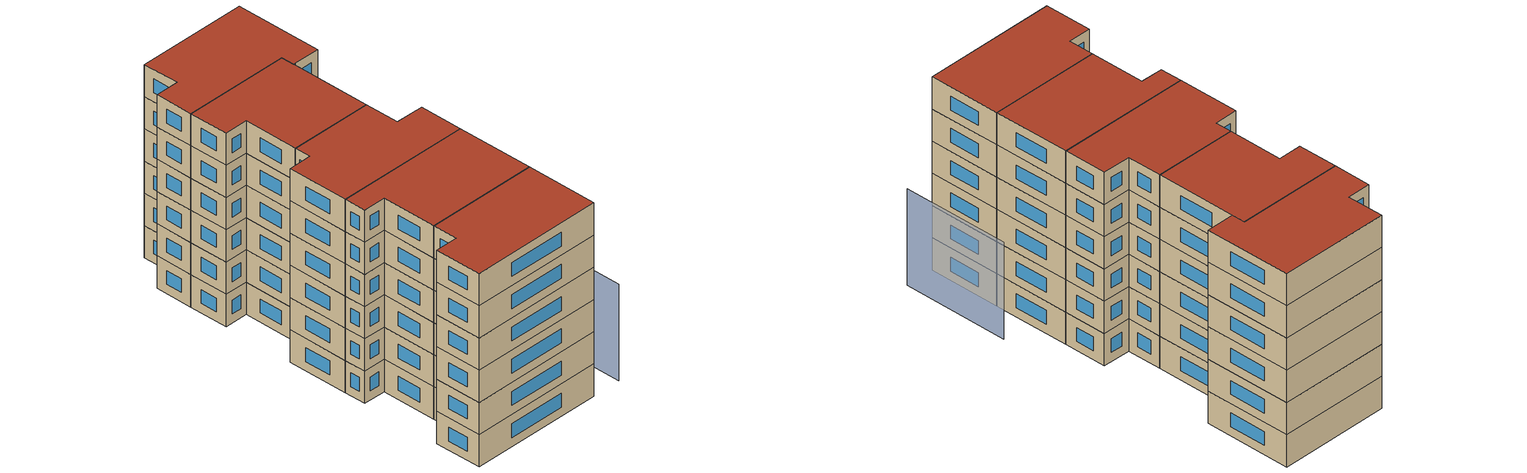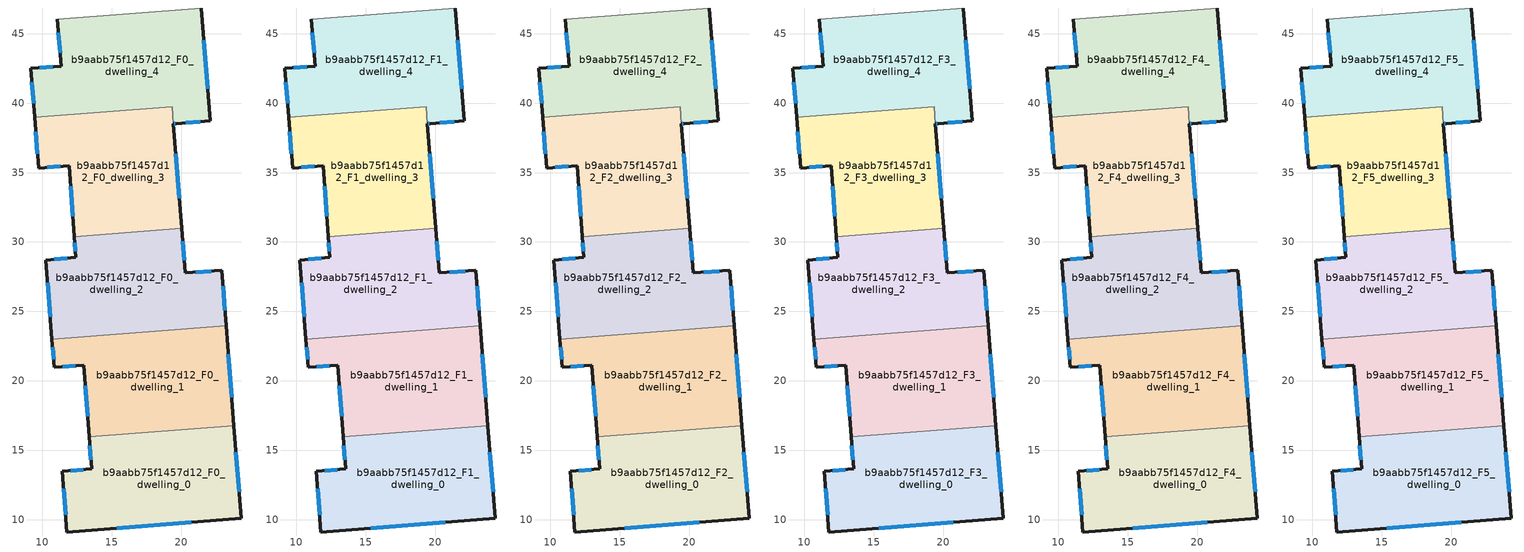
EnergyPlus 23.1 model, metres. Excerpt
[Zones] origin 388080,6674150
b9aabb75f1457d12_F0_dwelling_0
 floor ground (EU_floor_Construction): 23.81,16.78 24.33,10.08 11.78,9.11 11.44,13.48 13.56,13.65 13.38,15.96 z0
 wall outside (EU_wall_Construction): 13.38,15.96 13.56,13.65 11.44,13.48 11.78,9.11 24.33,10.08 23.81,16.78 z0:3
 wall to b9aabb75f1457d12_F0_dwelling_1 (EU_wall_Construction): 23.81,16.78 13.38,15.96 z0:3
 window (EU_Window_Construction): 24.18,12 23.96,14.86 / 15.37,9.39 20.75,9.8 / 11.54,12.23 11.69,10.36 / 12.96,13.6 12.05,13.53 / 13.43,15.3 13.51,14.31 z0.86:2.14
b9aabb75f1457d12_F0_dwelling_1
 floor ground (EU_floor_Construction): 23.25,23.95 23.81,16.78 13.38,15.96 12.98,21.13 10.86,20.98 10.7,22.97 z0
 wall outside (EU_wall_Construction): 23.81,16.78 23.25,23.95 / 10.7,22.97 10.86,20.98 12.98,21.13 13.38,15.96 z0:3
 wall to b9aabb75f1457d12_F0_dwelling_2 (EU_wall_Construction): 23.25,23.95 10.7,22.97 z0:3
 window (EU_Window_Construction): 23.65,18.83 23.41,21.9 / 13.09,19.65 13.27,17.44 / 11.46,21.02 12.37,21.09 / 10.75,22.4 10.81,21.55 z0.86:2.14
b9aabb75f1457d12_F0_dwelling_2
 floor ground (EU_floor_Construction): 22.93,27.95 23.25,23.95 10.7,22.97 10.26,28.7 12.42,28.89 12.31,30.38 20.05,30.98 20.31,27.76 z0
 wall outside (EU_wall_Construction): 23.25,23.95 22.93,27.95 20.31,27.76 20.05,30.98 / 12.31,30.38 12.42,28.89 10.26,28.7 10.7,22.97 z0:3
 wall to b9aabb75f1457d12_F0_dwelling_3 (EU_wall_Construction): 20.05,30.98 12.31,30.38 z0:3
 window (EU_Window_Construction): 20.23,28.68 20.12,30.06 / 22.18,27.9 21.06,27.82 / 23.16,25.09 23.02,26.81 / 10.38,27.06 10.58,24.61 / 11.8,28.83 10.87,28.75 / 12.34,29.95 12.39,29.31 z0.86:2.14
b9aabb75f1457d12_F0_dwelling_3
 floor ground (EU_floor_Construction): 19.35,39.75 20.05,30.98 12.31,30.38 11.94,35.48 9.74,35.32 9.46,38.98 z0
 wall outside (EU_wall_Construction): 9.46,38.98 9.74,35.32 11.94,35.48 12.31,30.38 / 20.05,30.98 19.45,38.5 z0:3
 wall to b9aabb75f1457d12_F0_dwelling_4 (EU_wall_Construction): 19.45,38.5 19.35,39.75 9.45,38.98 z0:3
 window (EU_Window_Construction): 12.04,34.02 12.2,31.84 / 10.37,35.37 11.31,35.43 / 9.54,37.94 9.66,36.37 / 19.88,33.13 19.62,36.35 z0.86:2.14
b9aabb75f1457d12_F0_dwelling_4
 floor ground (EU_floor_Construction): 21.46,46.85 22.1,38.72 19.65,38.52 19.45,38.5 19.35,39.75 9.46,38.98 9.18,42.5 11.38,42.66 11.09,46.04 z0
 wall outside (EU_wall_Construction): 11.09,46.04 11.38,42.66 9.18,42.5 9.46,38.98 / 19.45,38.5 19.65,38.52 22.1,38.72 21.46,46.85 z0:3
 wall adiabatic (EU_wall_Construction): 21.46,46.85 11.09,46.04 z0:3
 window (EU_Window_Construction): 9.26,41.5 9.38,39.99 / 10.75,42.62 9.81,42.55 / 11.17,45.08 11.3,43.63 / 21.91,41.04 21.64,44.53 / 20.35,38.58 21.4,38.66 / 19.51,38.51 19.59,38.51 z0.86:2.14
b9aabb75f1457d12_F1_dwelling_0
 floor to b9aabb75f1457d12_F0_dwelling_0 (EU_floor_Construction): 23.81,16.78 24.33,10.08 11.78,9.11 11.44,13.48 13.56,13.65 13.38,15.96 z3
 wall outside (EU_wall_Construction): 13.38,15.96 13.56,13.65 11.44,13.48 11.78,9.11 24.33,10.08 23.81,16.78 z3:6
 wall to b9aabb75f1457d12_F1_dwelling_1 (EU_wall_Construction): 23.81,16.78 13.38,15.96 z3:6
 window (EU_Window_Construction): 24.18,12 23.96,14.86 / 15.37,9.39 20.75,9.8 / 11.54,12.23 11.69,10.36 / 12.96,13.6 12.05,13.53 / 13.43,15.3 13.51,14.31 z3.86:5.14
b9aabb75f1457d12_F1_dwelling_1
 floor to b9aabb75f1457d12_F0_dwelling_1 (EU_floor_Construction): 23.25,23.95 23.81,16.78 13.38,15.96 12.98,21.13 10.86,20.98 10.7,22.97 z3
 wall outside (EU_wall_Construction): 23.81,16.78 23.25,23.95 / 10.7,22.97 10.86,20.98 12.98,21.13 13.38,15.96 z3:6
 wall to b9aabb75f1457d12_F1_dwelling_2 (EU_wall_Construction): 23.25,23.95 10.7,22.97 z3:6
 window (EU_Window_Construction): 23.65,18.83 23.41,21.9 / 13.09,19.65 13.27,17.44 / 11.46,21.02 12.37,21.09 / 10.75,22.4 10.81,21.55 z3.86:5.14
b9aabb75f1457d12_F1_dwelling_2
 floor to b9aabb75f1457d12_F0_dwelling_2 (EU_floor_Construction): 22.93,27.95 23.25,23.95 10.7,22.97 10.26,28.7 12.42,28.89 12.31,30.38 20.05,30.98 20.31,27.76 z3
 wall outside (EU_wall_Construction): 23.25,23.95 22.93,27.95 20.31,27.76 20.05,30.98 / 12.31,30.38 12.42,28.89 10.26,28.7 10.7,22.97 z3:6
 wall to b9aabb75f1457d12_F1_dwelling_3 (EU_wall_Construction): 20.05,30.98 12.31,30.38 z3:6
 window (EU_Window_Construction): 20.23,28.68 20.12,30.06 / 22.18,27.9 21.06,27.82 / 23.16,25.09 23.02,26.81 / 10.38,27.06 10.58,24.61 / 11.8,28.83 10.87,28.75 / 12.34,29.95 12.39,29.31 z3.86:5.14
b9aabb75f1457d12_F1_dwelling_3
 floor to b9aabb75f1457d12_F0_dwelling_3 (EU_floor_Construction): 19.35,39.75 20.05,30.98 12.31,30.38 11.94,35.48 9.74,35.32 9.45,38.98 z3
 wall outside (EU_wall_Construction): 9.46,38.98 9.74,35.32 11.94,35.48 12.31,30.38 / 20.05,30.98 19.45,38.5 z3:6
 wall to b9aabb75f1457d12_F1_dwelling_4 (EU_wall_Construction): 19.45,38.5 19.35,39.75 9.45,38.98 z3:6
 window (EU_Window_Construction): 12.04,34.02 12.2,31.84 / 10.37,35.37 11.31,35.43 / 9.54,37.94 9.66,36.37 / 19.88,33.13 19.62,36.35 z3.86:5.14
b9aabb75f1457d12_F1_dwelling_4
 floor to b9aabb75f1457d12_F0_dwelling_4 (EU_floor_Construction): 21.46,46.85 22.1,38.72 19.65,38.52 19.45,38.5 19.35,39.75 9.45,38.98 9.18,42.5 11.38,42.66 11.09,46.04 z3
 wall outside (EU_wall_Construction): 11.09,46.04 11.38,42.66 9.18,42.5 9.46,38.98 / 19.45,38.5 19.65,38.52 22.1,38.72 21.46,46.85 z3:6
 wall adiabatic (EU_wall_Construction): 21.46,46.85 11.09,46.04 z3:6
 window (EU_Window_Construction): 9.26,41.5 9.38,39.99 / 10.75,42.62 9.81,42.55 / 11.17,45.08 11.3,43.63 / 21.91,41.04 21.64,44.53 / 20.35,38.58 21.4,38.66 / 19.51,38.51 19.59,38.51 z3.86:5.14
b9aabb75f1457d12_F2_dwelling_0
 floor to b9aabb75f1457d12_F1_dwelling_0 (EU_floor_Construction): 23.81,16.78 24.33,10.08 11.78,9.11 11.44,13.48 13.56,13.65 13.38,15.96 z6
 wall outside (EU_wall_Construction): 13.38,15.96 13.56,13.65 11.44,13.48 11.78,9.11 24.33,10.08 23.81,16.78 z6:9
 wall to b9aabb75f1457d12_F2_dwelling_1 (EU_wall_Construction): 23.81,16.78 13.38,15.96 z6:9
 window (EU_Window_Construction): 24.18,12 23.96,14.86 / 15.37,9.39 20.75,9.8 / 11.54,12.23 11.69,10.36 / 12.96,13.6 12.05,13.53 / 13.43,15.3 13.51,14.31 z6.86:8.14
b9aabb75f1457d12_F2_dwelling_1
 floor to b9aabb75f1457d12_F1_dwelling_1 (EU_floor_Construction): 23.25,23.95 23.81,16.78 13.38,15.96 12.98,21.13 10.86,20.98 10.7,22.97 z6
 wall outside (EU_wall_Construction): 23.81,16.78 23.25,23.95 / 10.7,22.97 10.86,20.98 12.98,21.13 13.38,15.96 z6:9
 wall to b9aabb75f1457d12_F2_dwelling_2 (EU_wall_Construction): 23.25,23.95 10.7,22.97 z6:9
 window (EU_Window_Construction): 23.65,18.83 23.41,21.9 / 13.09,19.65 13.27,17.44 / 11.46,21.02 12.37,21.09 / 10.75,22.4 10.81,21.55 z6.86:8.14
b9aabb75f1457d12_F2_dwelling_2
 floor to b9aabb75f1457d12_F1_dwelling_2 (EU_floor_Construction): 22.93,27.95 23.25,23.95 10.7,22.97 10.26,28.7 12.42,28.89 12.31,30.38 20.05,30.98 20.31,27.76 z6
 wall outside (EU_wall_Construction): 23.25,23.95 22.93,27.95 20.31,27.76 20.05,30.98 / 12.31,30.38 12.42,28.89 10.26,28.7 10.7,22.97 z6:9
 wall to b9aabb75f1457d12_F2_dwelling_3 (EU_wall_Construction): 20.05,30.98 12.31,30.38 z6:9
 window (EU_Window_Construction): 20.23,28.68 20.12,30.06 / 22.18,27.9 21.06,27.82 / 23.16,25.09 23.02,26.81 / 10.38,27.06 10.58,24.61 / 11.8,28.83 10.87,28.75 / 12.34,29.95 12.39,29.31 z6.86:8.14
b9aabb75f1457d12_F2_dwelling_3
 floor to b9aabb75f1457d12_F1_dwelling_3 (EU_floor_Construction): 19.35,39.75 20.05,30.98 12.31,30.38 11.94,35.48 9.74,35.32 9.45,38.98 z6
 wall outside (EU_wall_Construction): 9.46,38.98 9.74,35.32 11.94,35.48 12.31,30.38 / 20.05,30.98 19.45,38.5 z6:9
 wall to b9aabb75f1457d12_F2_dwelling_4 (EU_wall_Construction): 19.45,38.5 19.35,39.75 9.45,38.98 z6:9
 window (EU_Window_Construction): 12.04,34.02 12.2,31.84 / 10.37,35.37 11.31,35.43 / 9.54,37.94 9.66,36.37 / 19.88,33.13 19.62,36.35 z6.86:8.14
b9aabb75f1457d12_F2_dwelling_4
 floor to b9aabb75f1457d12_F1_dwelling_4 (EU_floor_Construction): 21.46,46.85 22.1,38.72 19.65,38.52 19.45,38.5 19.35,39.75 9.45,38.98 9.18,42.5 11.38,42.66 11.09,46.04 z6
 wall outside (EU_wall_Construction): 11.09,46.04 11.38,42.66 9.18,42.5 9.46,38.98 / 19.45,38.5 19.65,38.52 22.1,38.72 21.46,46.85 z6:9
 wall adiabatic (EU_wall_Construction): 21.46,46.85 11.09,46.04 z6:9
 window (EU_Window_Construction): 9.26,41.5 9.38,39.99 / 10.75,42.62 9.81,42.55 / 11.17,45.08 11.3,43.63 / 21.91,41.04 21.64,44.53 / 20.35,38.58 21.4,38.66 / 19.51,38.51 19.59,38.51 z6.86:8.14
b9aabb75f1457d12_F3_dwelling_0
 floor to b9aabb75f1457d12_F2_dwelling_0 (EU_floor_Construction): 23.81,16.78 24.33,10.08 11.78,9.11 11.44,13.48 13.56,13.65 13.38,15.96 z9
 wall outside (EU_wall_Construction): 13.38,15.96 13.56,13.65 11.44,13.48 11.78,9.11 24.33,10.08 23.81,16.78 z9:12
 wall to b9aabb75f1457d12_F3_dwelling_1 (EU_wall_Construction): 23.81,16.78 13.38,15.96 z9:12
 window (EU_Window_Construction): 24.18,12 23.96,14.86 / 15.37,9.39 20.75,9.8 / 11.54,12.23 11.69,10.36 / 12.96,13.6 12.05,13.53 / 13.43,15.3 13.51,14.31 z9.86:11.14
b9aabb75f1457d12_F3_dwelling_1
 floor to b9aabb75f1457d12_F2_dwelling_1 (EU_floor_Construction): 23.25,23.95 23.81,16.78 13.38,15.96 12.98,21.13 10.86,20.98 10.7,22.97 z9
 wall outside (EU_wall_Construction): 23.81,16.78 23.25,23.95 / 10.7,22.97 10.86,20.98 12.98,21.13 13.38,15.96 z9:12
 wall to b9aabb75f1457d12_F3_dwelling_2 (EU_wall_Construction): 23.25,23.95 10.7,22.97 z9:12
 window (EU_Window_Construction): 23.65,18.83 23.41,21.9 / 13.09,19.65 13.27,17.44 / 11.46,21.02 12.37,21.09 / 10.75,22.4 10.81,21.55 z9.86:11.14
b9aabb75f1457d12_F3_dwelling_2
 floor to b9aabb75f1457d12_F2_dwelling_2 (EU_floor_Construction): 22.93,27.95 23.25,23.95 10.7,22.97 10.26,28.7 12.42,28.89 12.31,30.38 20.05,30.98 20.31,27.76 z9
 wall outside (EU_wall_Construction): 23.25,23.95 22.93,27.95 20.31,27.76 20.05,30.98 / 12.31,30.38 12.42,28.89 10.26,28.7 10.7,22.97 z9:12
 wall to b9aabb75f1457d12_F3_dwelling_3 (EU_wall_Construction): 20.05,30.98 12.31,30.38 z9:12
 window (EU_Window_Construction): 20.23,28.68 20.12,30.06 / 22.18,27.9 21.06,27.82 / 23.16,25.09 23.02,26.81 / 10.38,27.06 10.58,24.61 / 11.8,28.83 10.87,28.75 / 12.34,29.95 12.39,29.31 z9.86:11.14
b9aabb75f1457d12_F3_dwelling_3
 floor to b9aabb75f1457d12_F2_dwelling_3 (EU_floor_Construction): 19.35,39.75 20.05,30.98 12.31,30.38 11.94,35.48 9.74,35.32 9.45,38.98 z9
 wall outside (EU_wall_Construction): 9.46,38.98 9.74,35.32 11.94,35.48 12.31,30.38 / 20.05,30.98 19.45,38.5 z9:12
 wall to b9aabb75f1457d12_F3_dwelling_4 (EU_wall_Construction): 19.45,38.5 19.35,39.75 9.45,38.98 z9:12
 window (EU_Window_Construction): 12.04,34.02 12.2,31.84 / 10.37,35.37 11.31,35.43 / 9.54,37.94 9.66,36.37 / 19.88,33.13 19.62,36.35 z9.86:11.14
b9aabb75f1457d12_F3_dwelling_4
 floor to b9aabb75f1457d12_F2_dwelling_4 (EU_floor_Construction): 21.46,46.85 22.1,38.72 19.65,38.52 19.45,38.5 19.35,39.75 9.45,38.98 9.18,42.5 11.38,42.66 11.09,46.04 z9
 wall outside (EU_wall_Construction): 11.09,46.04 11.38,42.66 9.18,42.5 9.46,38.98 / 19.45,38.5 19.65,38.52 22.1,38.72 21.46,46.85 z9:12
 wall adiabatic (EU_wall_Construction): 21.46,46.85 11.09,46.04 z9:12
 window (EU_Window_Construction): 9.26,41.5 9.38,39.99 / 10.75,42.62 9.81,42.55 / 11.17,45.08 11.3,43.63 / 21.91,41.04 21.64,44.53 / 20.35,38.58 21.4,38.66 / 19.51,38.51 19.59,38.51 z9.86:11.14
b9aabb75f1457d12_F4_dwelling_0
 floor to b9aabb75f1457d12_F3_dwelling_0 (EU_floor_Construction): 23.81,16.78 24.33,10.08 11.78,9.11 11.44,13.48 13.56,13.65 13.38,15.96 z12
 wall outside (EU_wall_Construction): 13.38,15.96 13.56,13.65 11.44,13.48 11.78,9.11 24.33,10.08 23.81,16.78 z12:15
 wall to b9aabb75f1457d12_F4_dwelling_1 (EU_wall_Construction): 23.81,16.78 13.38,15.96 z12:15
 window (EU_Window_Construction): 24.18,12 23.96,14.86 / 15.37,9.39 20.75,9.8 / 11.54,12.23 11.69,10.36 / 12.96,13.6 12.05,13.53 / 13.43,15.3 13.51,14.31 z12.86:14.14
b9aabb75f1457d12_F4_dwelling_1
 floor to b9aabb75f1457d12_F3_dwelling_1 (EU_floor_Construction): 23.25,23.95 23.81,16.78 13.38,15.96 12.98,21.13 10.86,20.98 10.7,22.97 z12
 wall outside (EU_wall_Construction): 23.81,16.78 23.25,23.95 / 10.7,22.97 10.86,20.98 12.98,21.13 13.38,15.96 z12:15
 wall to b9aabb75f1457d12_F4_dwelling_2 (EU_wall_Construction): 23.25,23.95 10.7,22.97 z12:15
 window (EU_Window_Construction): 23.65,18.83 23.41,21.9 / 13.09,19.65 13.27,17.44 / 11.46,21.02 12.37,21.09 / 10.75,22.4 10.81,21.55 z12.86:14.14
b9aabb75f1457d12_F4_dwelling_2
 floor to b9aabb75f1457d12_F3_dwelling_2 (EU_floor_Construction): 22.93,27.95 23.25,23.95 10.7,22.97 10.26,28.7 12.42,28.89 12.31,30.38 20.05,30.98 20.31,27.76 z12
 wall outside (EU_wall_Construction): 23.25,23.95 22.93,27.95 20.31,27.76 20.05,30.98 / 12.31,30.38 12.42,28.89 10.26,28.7 10.7,22.97 z12:15
 wall to b9aabb75f1457d12_F4_dwelling_3 (EU_wall_Construction): 20.05,30.98 12.31,30.38 z12:15
 window (EU_Window_Construction): 20.23,28.68 20.12,30.06 / 22.18,27.9 21.06,27.82 / 23.16,25.09 23.02,26.81 / 10.38,27.06 10.58,24.61 / 11.8,28.83 10.87,28.75 / 12.34,29.95 12.39,29.31 z12.86:14.14
b9aabb75f1457d12_F4_dwelling_3
 floor to b9aabb75f1457d12_F3_dwelling_3 (EU_floor_Construction): 19.35,39.75 20.05,30.98 12.31,30.38 11.94,35.48 9.74,35.32 9.45,38.98 z12
 wall outside (EU_wall_Construction): 9.46,38.98 9.74,35.32 11.94,35.48 12.31,30.38 / 20.05,30.98 19.45,38.5 z12:15
 wall to b9aabb75f1457d12_F4_dwelling_4 (EU_wall_Construction): 19.45,38.5 19.35,39.75 9.45,38.98 z12:15
 window (EU_Window_Construction): 12.04,34.02 12.2,31.84 / 10.37,35.37 11.31,35.43 / 9.54,37.94 9.66,36.37 / 19.88,33.13 19.62,36.35 z12.86:14.14
b9aabb75f1457d12_F4_dwelling_4
 floor to b9aabb75f1457d12_F3_dwelling_4 (EU_floor_Construction): 21.46,46.85 22.1,38.72 19.65,38.52 19.45,38.5 19.35,39.75 9.45,38.98 9.18,42.5 11.38,42.66 11.09,46.04 z12
 wall outside (EU_wall_Construction): 11.09,46.04 11.38,42.66 9.18,42.5 9.46,38.98 / 19.45,38.5 19.65,38.52 22.1,38.72 21.46,46.85 z12:15
 wall adiabatic (EU_wall_Construction): 21.46,46.85 11.09,46.04 z12:15
 window (EU_Window_Construction): 9.26,41.5 9.38,39.99 / 10.75,42.62 9.81,42.55 / 11.17,45.08 11.3,43.63 / 21.91,41.04 21.64,44.53 / 20.35,38.58 21.4,38.66 / 19.51,38.51 19.59,38.51 z12.86:14.14
b9aabb75f1457d12_F5_dwelling_0
 floor to b9aabb75f1457d12_F4_dwelling_0 (EU_floor_Construction): 23.81,16.78 24.33,10.08 11.78,9.11 11.44,13.48 13.56,13.65 13.38,15.96 z15
 wall outside (EU_wall_Construction): 13.38,15.96 13.56,13.65 11.44,13.48 11.78,9.11 24.33,10.08 23.81,16.78 z15:18
 wall to b9aabb75f1457d12_F5_dwelling_1 (EU_wall_Construction): 23.81,16.78 13.38,15.96 z15:18
 window (EU_Window_Construction): 24.18,12 23.96,14.86 / 15.37,9.39 20.75,9.8 / 11.54,12.23 11.69,10.36 / 12.96,13.6 12.05,13.53 / 13.43,15.3 13.51,14.31 z15.86:17.14
 roof outside (EU_roof_Construction): 24.33,10.08 23.81,16.78 13.38,15.96 13.56,13.65 11.44,13.48 11.78,9.11 z18
b9aabb75f1457d12_F5_dwelling_1
 floor to b9aabb75f1457d12_F4_dwelling_1 (EU_floor_Construction): 23.25,23.95 23.81,16.78 13.38,15.96 12.98,21.13 10.86,20.98 10.7,22.97 z15
 wall outside (EU_wall_Construction): 23.81,16.78 23.25,23.95 / 10.7,22.97 10.86,20.98 12.98,21.13 13.38,15.96 z15:18
 wall to b9aabb75f1457d12_F5_dwelling_2 (EU_wall_Construction): 23.25,23.95 10.7,22.97 z15:18
 window (EU_Window_Construction): 23.65,18.83 23.41,21.9 / 13.09,19.65 13.27,17.44 / 11.46,21.02 12.37,21.09 / 10.75,22.4 10.81,21.55 z15.86:17.14
 roof outside (EU_roof_Construction): 23.81,16.78 23.25,23.95 10.7,22.97 10.86,20.98 12.98,21.13 13.38,15.96 z18
b9aabb75f1457d12_F5_dwelling_2
 floor to b9aabb75f1457d12_F4_dwelling_2 (EU_floor_Construction): 22.93,27.95 23.25,23.95 10.7,22.97 10.26,28.7 12.42,28.89 12.31,30.38 20.05,30.98 20.31,27.76 z15
 wall outside (EU_wall_Construction): 23.25,23.95 22.93,27.95 20.31,27.76 20.05,30.98 / 12.31,30.38 12.42,28.89 10.26,28.7 10.7,22.97 z15:18
 wall to b9aabb75f1457d12_F5_dwelling_3 (EU_wall_Construction): 20.05,30.98 12.31,30.38 z15:18
 window (EU_Window_Construction): 20.23,28.68 20.12,30.06 / 22.18,27.9 21.06,27.82 / 23.16,25.09 23.02,26.81 / 10.38,27.06 10.58,24.61 / 11.8,28.83 10.87,28.75 / 12.34,29.95 12.39,29.31 z15.86:17.14
 roof outside (EU_roof_Construction): 23.25,23.95 22.93,27.95 20.31,27.76 20.05,30.98 12.31,30.38 12.42,28.89 10.26,28.7 10.7,22.97 z18
b9aabb75f1457d12_F5_dwelling_3
 floor to b9aabb75f1457d12_F4_dwelling_3 (EU_floor_Construction): 19.35,39.75 20.05,30.98 12.31,30.38 11.94,35.48 9.74,35.32 9.45,38.98 z15
 wall outside (EU_wall_Construction): 9.46,38.98 9.74,35.32 11.94,35.48 12.31,30.38 / 20.05,30.98 19.45,38.5 z15:18
 wall to b9aabb75f1457d12_F5_dwelling_4 (EU_wall_Construction): 19.45,38.5 19.35,39.75 9.45,38.98 z15:18
 window (EU_Window_Construction): 12.04,34.02 12.2,31.84 / 10.37,35.37 11.31,35.43 / 9.54,37.94 9.66,36.37 / 19.88,33.13 19.62,36.35 z15.86:17.14
 roof outside (EU_roof_Construction): 20.05,30.98 19.35,39.75 9.46,38.98 9.74,35.32 11.94,35.48 12.31,30.38 z18
b9aabb75f1457d12_F5_dwelling_4
 floor to b9aabb75f1457d12_F4_dwelling_4 (EU_floor_Construction): 21.46,46.85 22.1,38.72 19.65,38.52 19.45,38.5 19.35,39.75 9.45,38.98 9.18,42.5 11.38,42.66 11.09,46.04 z15
 wall outside (EU_wall_Construction): 11.09,46.04 11.38,42.66 9.18,42.5 9.46,38.98 / 19.45,38.5 19.65,38.52 22.1,38.72 21.46,46.85 z15:18
 wall adiabatic (EU_wall_Construction): 21.46,46.85 11.09,46.04 z15:18
 window (EU_Window_Construction): 9.26,41.5 9.38,39.99 / 10.75,42.62 9.81,42.55 / 11.17,45.08 11.3,43.63 / 21.91,41.04 21.64,44.53 / 20.35,38.58 21.4,38.66 / 19.51,38.51 19.59,38.51 z15.86:17.14
 roof outside (EU_roof_Construction): 22.1,38.72 21.46,46.85 11.09,46.04 11.38,42.66 9.18,42.5 9.46,38.98 19.35,39.75 19.45,38.5 19.65,38.52 z18
shading: 27.03,10.3 26.25,20.3 z0:9
[Building]
EU S2 Campaign: North Axis=0; Terrain=City; Solar Distribution=FullExterior
[Site:Location]
Helsinki-Vantaa.AP: Latitude=60.317; Longitude=24.963; Time Zone=2; Elevation=54.6
[SizingPeriod:WeatherFileDays]
AnnualSizingPeriod: Begin Month=1; Begin Day of Month=1; End Month=12; End Day of Month=31; Day of Week for Start Day=Monday; Use Weather File Daylight Saving Period=No; Use Weather File Rain and Snow Indicators=No
[MATERIAL]
EU_InternalMass_Material: Roughness=MediumRough; Thickness=0.1; Conductivity=1; Density=1800; Specific Heat=900; Thermal Absorptance=0.9; Solar Absorptance=0.7; Visible Absorptance=0.7
[MATERIAL:NOMASS] Roughness=MediumRough; Thermal Absorptance=0.9; Solar Absorptance=0.7; Visible Absorptance=0.7
Name | Thermal Resistance
EU_wall_NoMass | 5.91765
EU_roof_NoMass | 11.1778
EU_floor_NoMass | 6.2875
[WINDOWMATERIAL:SIMPLEGLAZINGSYSTEM]
EU_Window_SimpleGlazing: UFactor=0.994035; Solar Heat Gain Coefficient=0.7; Visible Transmittance=0.7
[CONSTRUCTION]
EU_wall_Construction: EU_wall_NoMass
EU_roof_Construction: EU_roof_NoMass
EU_floor_Construction: EU_floor_NoMass
EU_Window_Construction: EU_Window_SimpleGlazing
EU_InternalMass_Construction: EU_InternalMass_Material
[ZONE] Type=1; Multiplier=1; Ceiling Height=autocalculate; Floor Area=autocalculate; Part of Total Floor Area=Yes
Name | Volume
b9aabb75f1457d12_F0_dwelling_0; b9aabb75f1457d12_F1_dwelling_0; b9aabb75f1457d12_F2_dwelling_0; b9aabb75f1457d12_F3_dwelling_0; b9aabb75f1457d12_F4_dwelling_0; b9aabb75f1457d12_F5_dwelling_0 | 238.548
b9aabb75f1457d12_F0_dwelling_1 | 238.567
b9aabb75f1457d12_F1_dwelling_1; b9aabb75f1457d12_F2_dwelling_1; b9aabb75f1457d12_F3_dwelling_1; b9aabb75f1457d12_F4_dwelling_1; b9aabb75f1457d12_F5_dwelling_1 | 238.566
b9aabb75f1457d12_F0_dwelling_2 | 238.553
b9aabb75f1457d12_F1_dwelling_2; b9aabb75f1457d12_F2_dwelling_2; b9aabb75f1457d12_F3_dwelling_2; b9aabb75f1457d12_F4_dwelling_2; b9aabb75f1457d12_F5_dwelling_2 | 238.552
b9aabb75f1457d12_F0_dwelling_3 | 228.589
b9aabb75f1457d12_F1_dwelling_3; b9aabb75f1457d12_F2_dwelling_3; b9aabb75f1457d12_F3_dwelling_3; b9aabb75f1457d12_F4_dwelling_3; b9aabb75f1457d12_F5_dwelling_3 | 228.588
b9aabb75f1457d12_F0_dwelling_4; b9aabb75f1457d12_F1_dwelling_4; b9aabb75f1457d12_F2_dwelling_4; b9aabb75f1457d12_F3_dwelling_4; b9aabb75f1457d12_F4_dwelling_4; b9aabb75f1457d12_F5_dwelling_4 | 248.522
[INTERNALMASS] Construction=EU_InternalMass_Construction
Name | Zone or ZoneList | Surface Area
b9aabb75f1457d12_F0_dwelling_0_EU_InternalMass | b9aabb75f1457d12_F0_dwelling_0 | 79.5161
b9aabb75f1457d12_F0_dwelling_1_EU_InternalMass | b9aabb75f1457d12_F0_dwelling_1 | 79.5222
b9aabb75f1457d12_F0_dwelling_2_EU_InternalMass | b9aabb75f1457d12_F0_dwelling_2 | 79.5174
b9aabb75f1457d12_F0_dwelling_3_EU_InternalMass | b9aabb75f1457d12_F0_dwelling_3 | 76.193
b9aabb75f1457d12_F0_dwelling_4_EU_InternalMass | b9aabb75f1457d12_F0_dwelling_4 | 82.8397
b9aabb75f1457d12_F1_dwelling_0_EU_InternalMass | b9aabb75f1457d12_F1_dwelling_0 | 79.5161
b9aabb75f1457d12_F1_dwelling_1_EU_InternalMass | b9aabb75f1457d12_F1_dwelling_1 | 79.5222
b9aabb75f1457d12_F1_dwelling_2_EU_InternalMass | b9aabb75f1457d12_F1_dwelling_2 | 79.5174
b9aabb75f1457d12_F1_dwelling_3_EU_InternalMass | b9aabb75f1457d12_F1_dwelling_3 | 76.193
b9aabb75f1457d12_F1_dwelling_4_EU_InternalMass | b9aabb75f1457d12_F1_dwelling_4 | 82.8397
b9aabb75f1457d12_F2_dwelling_0_EU_InternalMass | b9aabb75f1457d12_F2_dwelling_0 | 79.5161
b9aabb75f1457d12_F2_dwelling_1_EU_InternalMass | b9aabb75f1457d12_F2_dwelling_1 | 79.5222
b9aabb75f1457d12_F2_dwelling_2_EU_InternalMass | b9aabb75f1457d12_F2_dwelling_2 | 79.5174
b9aabb75f1457d12_F2_dwelling_3_EU_InternalMass | b9aabb75f1457d12_F2_dwelling_3 | 76.193
b9aabb75f1457d12_F2_dwelling_4_EU_InternalMass | b9aabb75f1457d12_F2_dwelling_4 | 82.8397
b9aabb75f1457d12_F3_dwelling_0_EU_InternalMass | b9aabb75f1457d12_F3_dwelling_0 | 79.5161
b9aabb75f1457d12_F3_dwelling_1_EU_InternalMass | b9aabb75f1457d12_F3_dwelling_1 | 79.5222
b9aabb75f1457d12_F3_dwelling_2_EU_InternalMass | b9aabb75f1457d12_F3_dwelling_2 | 79.5174
b9aabb75f1457d12_F3_dwelling_3_EU_InternalMass | b9aabb75f1457d12_F3_dwelling_3 | 76.193
b9aabb75f1457d12_F3_dwelling_4_EU_InternalMass | b9aabb75f1457d12_F3_dwelling_4 | 82.8397
b9aabb75f1457d12_F4_dwelling_0_EU_InternalMass | b9aabb75f1457d12_F4_dwelling_0 | 79.5161
b9aabb75f1457d12_F4_dwelling_1_EU_InternalMass | b9aabb75f1457d12_F4_dwelling_1 | 79.5222
b9aabb75f1457d12_F4_dwelling_2_EU_InternalMass | b9aabb75f1457d12_F4_dwelling_2 | 79.5174
b9aabb75f1457d12_F4_dwelling_3_EU_InternalMass | b9aabb75f1457d12_F4_dwelling_3 | 76.193
b9aabb75f1457d12_F4_dwelling_4_EU_InternalMass | b9aabb75f1457d12_F4_dwelling_4 | 82.8397
b9aabb75f1457d12_F5_dwelling_0_EU_InternalMass | b9aabb75f1457d12_F5_dwelling_0 | 79.5161
b9aabb75f1457d12_F5_dwelling_1_EU_InternalMass | b9aabb75f1457d12_F5_dwelling_1 | 79.5222
b9aabb75f1457d12_F5_dwelling_2_EU_InternalMass | b9aabb75f1457d12_F5_dwelling_2 | 79.5174
b9aabb75f1457d12_F5_dwelling_3_EU_InternalMass | b9aabb75f1457d12_F5_dwelling_3 | 76.193
b9aabb75f1457d12_F5_dwelling_4_EU_InternalMass | b9aabb75f1457d12_F5_dwelling_4 | 82.8397
[OTHEREQUIPMENT] Fuel Type=Electricity; Design Level Calculation Method=Watts/Area; Power per Zone Floor Area=1; Fraction Latent=0; Fraction Radiant=0; Fraction Lost=0; Carbon Dioxide Generation Rate=0; EndUse Subcategory=EU_Step8_InternalGains
Name | Zone or ZoneList or Space or SpaceList | Schedule
EU_Step8_InternalGain_b9aabb75f1457d12_F0_dwelling_0_f000 | b9aabb75f1457d12_F0_dwelling_0 | EU_Step8_GainSchedule_b9aabb75f1457d12_F0_dwelling_0_f000
EU_Step8_InternalGain_b9aabb75f1457d12_F0_dwelling_1_f000 | b9aabb75f1457d12_F0_dwelling_1 | EU_Step8_GainSchedule_b9aabb75f1457d12_F0_dwelling_1_f000
EU_Step8_InternalGain_b9aabb75f1457d12_F0_dwelling_2_f000 | b9aabb75f1457d12_F0_dwelling_2 | EU_Step8_GainSchedule_b9aabb75f1457d12_F0_dwelling_2_f000
EU_Step8_InternalGain_b9aabb75f1457d12_F0_dwelling_3_f000 | b9aabb75f1457d12_F0_dwelling_3 | EU_Step8_GainSchedule_b9aabb75f1457d12_F0_dwelling_3_f000
EU_Step8_InternalGain_b9aabb75f1457d12_F0_dwelling_4_f000 | b9aabb75f1457d12_F0_dwelling_4 | EU_Step8_GainSchedule_b9aabb75f1457d12_F0_dwelling_4_f000
EU_Step8_InternalGain_b9aabb75f1457d12_F1_dwelling_0_f000 | b9aabb75f1457d12_F1_dwelling_0 | EU_Step8_GainSchedule_b9aabb75f1457d12_F1_dwelling_0_f000
EU_Step8_InternalGain_b9aabb75f1457d12_F1_dwelling_1_f000 | b9aabb75f1457d12_F1_dwelling_1 | EU_Step8_GainSchedule_b9aabb75f1457d12_F1_dwelling_1_f000
EU_Step8_InternalGain_b9aabb75f1457d12_F1_dwelling_2_f000 | b9aabb75f1457d12_F1_dwelling_2 | EU_Step8_GainSchedule_b9aabb75f1457d12_F1_dwelling_2_f000
EU_Step8_InternalGain_b9aabb75f1457d12_F1_dwelling_3_f000 | b9aabb75f1457d12_F1_dwelling_3 | EU_Step8_GainSchedule_b9aabb75f1457d12_F1_dwelling_3_f000
EU_Step8_InternalGain_b9aabb75f1457d12_F1_dwelling_4_f000 | b9aabb75f1457d12_F1_dwelling_4 | EU_Step8_GainSchedule_b9aabb75f1457d12_F1_dwelling_4_f000
EU_Step8_InternalGain_b9aabb75f1457d12_F2_dwelling_0_f000 | b9aabb75f1457d12_F2_dwelling_0 | EU_Step8_GainSchedule_b9aabb75f1457d12_F2_dwelling_0_f000
EU_Step8_InternalGain_b9aabb75f1457d12_F2_dwelling_1_f000 | b9aabb75f1457d12_F2_dwelling_1 | EU_Step8_GainSchedule_b9aabb75f1457d12_F2_dwelling_1_f000
EU_Step8_InternalGain_b9aabb75f1457d12_F2_dwelling_2_f000 | b9aabb75f1457d12_F2_dwelling_2 | EU_Step8_GainSchedule_b9aabb75f1457d12_F2_dwelling_2_f000
EU_Step8_InternalGain_b9aabb75f1457d12_F2_dwelling_3_f000 | b9aabb75f1457d12_F2_dwelling_3 | EU_Step8_GainSchedule_b9aabb75f1457d12_F2_dwelling_3_f000
EU_Step8_InternalGain_b9aabb75f1457d12_F2_dwelling_4_f000 | b9aabb75f1457d12_F2_dwelling_4 | EU_Step8_GainSchedule_b9aabb75f1457d12_F2_dwelling_4_f000
EU_Step8_InternalGain_b9aabb75f1457d12_F3_dwelling_0_f000 | b9aabb75f1457d12_F3_dwelling_0 | EU_Step8_GainSchedule_b9aabb75f1457d12_F3_dwelling_0_f000
EU_Step8_InternalGain_b9aabb75f1457d12_F3_dwelling_1_f000 | b9aabb75f1457d12_F3_dwelling_1 | EU_Step8_GainSchedule_b9aabb75f1457d12_F3_dwelling_1_f000
EU_Step8_InternalGain_b9aabb75f1457d12_F3_dwelling_2_f000 | b9aabb75f1457d12_F3_dwelling_2 | EU_Step8_GainSchedule_b9aabb75f1457d12_F3_dwelling_2_f000
EU_Step8_InternalGain_b9aabb75f1457d12_F3_dwelling_3_f000 | b9aabb75f1457d12_F3_dwelling_3 | EU_Step8_GainSchedule_b9aabb75f1457d12_F3_dwelling_3_f000
EU_Step8_InternalGain_b9aabb75f1457d12_F3_dwelling_4_f000 | b9aabb75f1457d12_F3_dwelling_4 | EU_Step8_GainSchedule_b9aabb75f1457d12_F3_dwelling_4_f000
EU_Step8_InternalGain_b9aabb75f1457d12_F4_dwelling_0_f000 | b9aabb75f1457d12_F4_dwelling_0 | EU_Step8_GainSchedule_b9aabb75f1457d12_F4_dwelling_0_f000
EU_Step8_InternalGain_b9aabb75f1457d12_F4_dwelling_1_f000 | b9aabb75f1457d12_F4_dwelling_1 | EU_Step8_GainSchedule_b9aabb75f1457d12_F4_dwelling_1_f000
EU_Step8_InternalGain_b9aabb75f1457d12_F4_dwelling_2_f000 | b9aabb75f1457d12_F4_dwelling_2 | EU_Step8_GainSchedule_b9aabb75f1457d12_F4_dwelling_2_f000
EU_Step8_InternalGain_b9aabb75f1457d12_F4_dwelling_3_f000 | b9aabb75f1457d12_F4_dwelling_3 | EU_Step8_GainSchedule_b9aabb75f1457d12_F4_dwelling_3_f000
EU_Step8_InternalGain_b9aabb75f1457d12_F4_dwelling_4_f000 | b9aabb75f1457d12_F4_dwelling_4 | EU_Step8_GainSchedule_b9aabb75f1457d12_F4_dwelling_4_f000
EU_Step8_InternalGain_b9aabb75f1457d12_F5_dwelling_0_f000 | b9aabb75f1457d12_F5_dwelling_0 | EU_Step8_GainSchedule_b9aabb75f1457d12_F5_dwelling_0_f000
EU_Step8_InternalGain_b9aabb75f1457d12_F5_dwelling_1_f000 | b9aabb75f1457d12_F5_dwelling_1 | EU_Step8_GainSchedule_b9aabb75f1457d12_F5_dwelling_1_f000
EU_Step8_InternalGain_b9aabb75f1457d12_F5_dwelling_2_f000 | b9aabb75f1457d12_F5_dwelling_2 | EU_Step8_GainSchedule_b9aabb75f1457d12_F5_dwelling_2_f000
EU_Step8_InternalGain_b9aabb75f1457d12_F5_dwelling_3_f000 | b9aabb75f1457d12_F5_dwelling_3 | EU_Step8_GainSchedule_b9aabb75f1457d12_F5_dwelling_3_f000
EU_Step8_InternalGain_b9aabb75f1457d12_F5_dwelling_4_f000 | b9aabb75f1457d12_F5_dwelling_4 | EU_Step8_GainSchedule_b9aabb75f1457d12_F5_dwelling_4_f000
[ZONEVENTILATION:DESIGNFLOWRATE] Schedule=EU_AlwaysOn; Design Flow Rate Calculation Method=AirChanges/Hour; Air Changes per Hour=0.596421; Ventilation Type=Natural; Fan Pressure Rise=0; Fan Total Efficiency=1; Constant Term Coefficient=1; Temperature Term Coefficient=0; Velocity Term Coefficient=0; Velocity Squared Term Coefficient=0; Minimum Indoor Temperature=-100; Maximum Indoor Temperature=100; Delta Temperature=-100; Minimum Outdoor Temperature=-100; Maximum Outdoor Temperature=100; Maximum Wind Speed=40
Name | Zone or ZoneList or Space or SpaceList
EU_ConstantAir_b9aabb75f1457d12_F0_dwelling_0 | b9aabb75f1457d12_F0_dwelling_0
EU_ConstantAir_b9aabb75f1457d12_F0_dwelling_1 | b9aabb75f1457d12_F0_dwelling_1
EU_ConstantAir_b9aabb75f1457d12_F0_dwelling_2 | b9aabb75f1457d12_F0_dwelling_2
EU_ConstantAir_b9aabb75f1457d12_F0_dwelling_3 | b9aabb75f1457d12_F0_dwelling_3
EU_ConstantAir_b9aabb75f1457d12_F0_dwelling_4 | b9aabb75f1457d12_F0_dwelling_4
EU_ConstantAir_b9aabb75f1457d12_F1_dwelling_0 | b9aabb75f1457d12_F1_dwelling_0
EU_ConstantAir_b9aabb75f1457d12_F1_dwelling_1 | b9aabb75f1457d12_F1_dwelling_1
EU_ConstantAir_b9aabb75f1457d12_F1_dwelling_2 | b9aabb75f1457d12_F1_dwelling_2
EU_ConstantAir_b9aabb75f1457d12_F1_dwelling_3 | b9aabb75f1457d12_F1_dwelling_3
EU_ConstantAir_b9aabb75f1457d12_F1_dwelling_4 | b9aabb75f1457d12_F1_dwelling_4
EU_ConstantAir_b9aabb75f1457d12_F2_dwelling_0 | b9aabb75f1457d12_F2_dwelling_0
EU_ConstantAir_b9aabb75f1457d12_F2_dwelling_1 | b9aabb75f1457d12_F2_dwelling_1
EU_ConstantAir_b9aabb75f1457d12_F2_dwelling_2 | b9aabb75f1457d12_F2_dwelling_2
EU_ConstantAir_b9aabb75f1457d12_F2_dwelling_3 | b9aabb75f1457d12_F2_dwelling_3
EU_ConstantAir_b9aabb75f1457d12_F2_dwelling_4 | b9aabb75f1457d12_F2_dwelling_4
EU_ConstantAir_b9aabb75f1457d12_F3_dwelling_0 | b9aabb75f1457d12_F3_dwelling_0
EU_ConstantAir_b9aabb75f1457d12_F3_dwelling_1 | b9aabb75f1457d12_F3_dwelling_1
EU_ConstantAir_b9aabb75f1457d12_F3_dwelling_2 | b9aabb75f1457d12_F3_dwelling_2
EU_ConstantAir_b9aabb75f1457d12_F3_dwelling_3 | b9aabb75f1457d12_F3_dwelling_3
EU_ConstantAir_b9aabb75f1457d12_F3_dwelling_4 | b9aabb75f1457d12_F3_dwelling_4
EU_ConstantAir_b9aabb75f1457d12_F4_dwelling_0 | b9aabb75f1457d12_F4_dwelling_0
EU_ConstantAir_b9aabb75f1457d12_F4_dwelling_1 | b9aabb75f1457d12_F4_dwelling_1
EU_ConstantAir_b9aabb75f1457d12_F4_dwelling_2 | b9aabb75f1457d12_F4_dwelling_2
EU_ConstantAir_b9aabb75f1457d12_F4_dwelling_3 | b9aabb75f1457d12_F4_dwelling_3
EU_ConstantAir_b9aabb75f1457d12_F4_dwelling_4 | b9aabb75f1457d12_F4_dwelling_4
EU_ConstantAir_b9aabb75f1457d12_F5_dwelling_0 | b9aabb75f1457d12_F5_dwelling_0
EU_ConstantAir_b9aabb75f1457d12_F5_dwelling_1 | b9aabb75f1457d12_F5_dwelling_1
EU_ConstantAir_b9aabb75f1457d12_F5_dwelling_2 | b9aabb75f1457d12_F5_dwelling_2
EU_ConstantAir_b9aabb75f1457d12_F5_dwelling_3 | b9aabb75f1457d12_F5_dwelling_3
EU_ConstantAir_b9aabb75f1457d12_F5_dwelling_4 | b9aabb75f1457d12_F5_dwelling_4
[HVACTEMPLATE:THERMOSTAT] Constant Heating Setpoint=20; Constant Cooling Setpoint=50
EU_HeatOnly_b9aabb75f1457d12_F0_dwelling_0; EU_HeatOnly_b9aabb75f1457d12_F0_dwelling_1; EU_HeatOnly_b9aabb75f1457d12_F0_dwelling_2; EU_HeatOnly_b9aabb75f1457d12_F0_dwelling_3; EU_HeatOnly_b9aabb75f1457d12_F0_dwelling_4; EU_HeatOnly_b9aabb75f1457d12_F1_dwelling_0; EU_HeatOnly_b9aabb75f1457d12_F1_dwelling_1; EU_HeatOnly_b9aabb75f1457d12_F1_dwelling_2; EU_HeatOnly_b9aabb75f1457d12_F1_dwelling_3; EU_HeatOnly_b9aabb75f1457d12_F1_dwelling_4; EU_HeatOnly_b9aabb75f1457d12_F2_dwelling_0; EU_HeatOnly_b9aabb75f1457d12_F2_dwelling_1; EU_HeatOnly_b9aabb75f1457d12_F2_dwelling_2; EU_HeatOnly_b9aabb75f1457d12_F2_dwelling_3; EU_HeatOnly_b9aabb75f1457d12_F2_dwelling_4; EU_HeatOnly_b9aabb75f1457d12_F3_dwelling_0; EU_HeatOnly_b9aabb75f1457d12_F3_dwelling_1; EU_HeatOnly_b9aabb75f1457d12_F3_dwelling_2; EU_HeatOnly_b9aabb75f1457d12_F3_dwelling_3; EU_HeatOnly_b9aabb75f1457d12_F3_dwelling_4; EU_HeatOnly_b9aabb75f1457d12_F4_dwelling_0; EU_HeatOnly_b9aabb75f1457d12_F4_dwelling_1; EU_HeatOnly_b9aabb75f1457d12_F4_dwelling_2; EU_HeatOnly_b9aabb75f1457d12_F4_dwelling_3; EU_HeatOnly_b9aabb75f1457d12_F4_dwelling_4; EU_HeatOnly_b9aabb75f1457d12_F5_dwelling_0; EU_HeatOnly_b9aabb75f1457d12_F5_dwelling_1; EU_HeatOnly_b9aabb75f1457d12_F5_dwelling_2; EU_HeatOnly_b9aabb75f1457d12_F5_dwelling_3; EU_HeatOnly_b9aabb75f1457d12_F5_dwelling_4
[HVACTEMPLATE:ZONE:IDEALLOADSAIRSYSTEM] System Availability Schedule=EU_AlwaysOn; Maximum Heating Supply Air Temperature=50; Minimum Cooling Supply Air Temperature=13; Maximum Heating Supply Air Humidity Ratio=0.0156; Minimum Cooling Supply Air Humidity Ratio=0.0077; Heating Limit=NoLimit; Cooling Limit=NoLimit; Heating Availability Schedule=EU_AlwaysOn; Cooling Availability Schedule=EU_CoolingOff; Dehumidification Control Type=ConstantSensibleHeatRatio; Cooling Sensible Heat Ratio=0.7; Dehumidification Setpoint=60; Humidification Control Type=None; Humidification Setpoint=30; Outdoor Air Method=None; Outdoor Air Flow Rate per Person=0.00944; Outdoor Air Flow Rate per Zone Floor Area=0; Outdoor Air Flow Rate per Zone=0; Demand Controlled Ventilation Type=None; Outdoor Air Economizer Type=NoEconomizer; Heat Recovery Type=None; Sensible Heat Recovery Effectiveness=0.7; Latent Heat Recovery Effectiveness=0.65
Name | Template Thermostat
b9aabb75f1457d12_F0_dwelling_0 | EU_HeatOnly_b9aabb75f1457d12_F0_dwelling_0
b9aabb75f1457d12_F0_dwelling_1 | EU_HeatOnly_b9aabb75f1457d12_F0_dwelling_1
b9aabb75f1457d12_F0_dwelling_2 | EU_HeatOnly_b9aabb75f1457d12_F0_dwelling_2
b9aabb75f1457d12_F0_dwelling_3 | EU_HeatOnly_b9aabb75f1457d12_F0_dwelling_3
b9aabb75f1457d12_F0_dwelling_4 | EU_HeatOnly_b9aabb75f1457d12_F0_dwelling_4
b9aabb75f1457d12_F1_dwelling_0 | EU_HeatOnly_b9aabb75f1457d12_F1_dwelling_0
b9aabb75f1457d12_F1_dwelling_1 | EU_HeatOnly_b9aabb75f1457d12_F1_dwelling_1
b9aabb75f1457d12_F1_dwelling_2 | EU_HeatOnly_b9aabb75f1457d12_F1_dwelling_2
b9aabb75f1457d12_F1_dwelling_3 | EU_HeatOnly_b9aabb75f1457d12_F1_dwelling_3
b9aabb75f1457d12_F1_dwelling_4 | EU_HeatOnly_b9aabb75f1457d12_F1_dwelling_4
b9aabb75f1457d12_F2_dwelling_0 | EU_HeatOnly_b9aabb75f1457d12_F2_dwelling_0
b9aabb75f1457d12_F2_dwelling_1 | EU_HeatOnly_b9aabb75f1457d12_F2_dwelling_1
b9aabb75f1457d12_F2_dwelling_2 | EU_HeatOnly_b9aabb75f1457d12_F2_dwelling_2
b9aabb75f1457d12_F2_dwelling_3 | EU_HeatOnly_b9aabb75f1457d12_F2_dwelling_3
b9aabb75f1457d12_F2_dwelling_4 | EU_HeatOnly_b9aabb75f1457d12_F2_dwelling_4
b9aabb75f1457d12_F3_dwelling_0 | EU_HeatOnly_b9aabb75f1457d12_F3_dwelling_0
b9aabb75f1457d12_F3_dwelling_1 | EU_HeatOnly_b9aabb75f1457d12_F3_dwelling_1
b9aabb75f1457d12_F3_dwelling_2 | EU_HeatOnly_b9aabb75f1457d12_F3_dwelling_2
b9aabb75f1457d12_F3_dwelling_3 | EU_HeatOnly_b9aabb75f1457d12_F3_dwelling_3
b9aabb75f1457d12_F3_dwelling_4 | EU_HeatOnly_b9aabb75f1457d12_F3_dwelling_4
b9aabb75f1457d12_F4_dwelling_0 | EU_HeatOnly_b9aabb75f1457d12_F4_dwelling_0
b9aabb75f1457d12_F4_dwelling_1 | EU_HeatOnly_b9aabb75f1457d12_F4_dwelling_1
b9aabb75f1457d12_F4_dwelling_2 | EU_HeatOnly_b9aabb75f1457d12_F4_dwelling_2
b9aabb75f1457d12_F4_dwelling_3 | EU_HeatOnly_b9aabb75f1457d12_F4_dwelling_3
b9aabb75f1457d12_F4_dwelling_4 | EU_HeatOnly_b9aabb75f1457d12_F4_dwelling_4
b9aabb75f1457d12_F5_dwelling_0 | EU_HeatOnly_b9aabb75f1457d12_F5_dwelling_0
b9aabb75f1457d12_F5_dwelling_1 | EU_HeatOnly_b9aabb75f1457d12_F5_dwelling_1
b9aabb75f1457d12_F5_dwelling_2 | EU_HeatOnly_b9aabb75f1457d12_F5_dwelling_2
b9aabb75f1457d12_F5_dwelling_3 | EU_HeatOnly_b9aabb75f1457d12_F5_dwelling_3
b9aabb75f1457d12_F5_dwelling_4 | EU_HeatOnly_b9aabb75f1457d12_F5_dwelling_4
[SIZING:ZONE] Zone Cooling Design Supply Air Temperature Input Method=SupplyAirTemperature; Zone Cooling Design Supply Air Temperature=13; Zone Heating Design Supply Air Temperature Input Method=SupplyAirTemperature; Zone Heating Design Supply Air Temperature=50; Zone Cooling Design Supply Air Humidity Ratio=0.008; Zone Heating Design Supply Air Humidity Ratio=0.008; Cooling Design Air Flow Method=DesignDay; Cooling Design Air Flow Rate=0; Cooling Minimum Air Flow per Zone Floor Area=0.000762; Cooling Minimum Air Flow=0; Cooling Minimum Air Flow Fraction=0.2; Heating Design Air Flow Method=DesignDay; Heating Design Air Flow Rate=0; Heating Maximum Air Flow per Zone Floor Area=0.002032; Heating Maximum Air Flow=0.141576; Heating Maximum Air Flow Fraction=0.3; Account for Dedicated Outdoor Air System=No; Dedicated Outdoor Air System Control Strategy=NeutralSupplyAir; Dedicated Outdoor Air Low Setpoint Temperature for Design=autosize; Dedicated Outdoor Air High Setpoint Temperature for Design=autosize; Zone Load Sizing Method=Sensible Load Only No Latent Load; Zone Latent Cooling Design Supply Air Humidity Ratio Input Method=HumidityRatioDifference; Zone Cooling Design Supply Air Humidity Ratio Difference=0.005; Zone Latent Heating Design Supply Air Humidity Ratio Input Method=HumidityRatioDifference; Zone Humidification Design Supply Air Humidity Ratio Difference=0.005
b9aabb75f1457d12_F0_dwelling_0; b9aabb75f1457d12_F0_dwelling_1; b9aabb75f1457d12_F0_dwelling_2; b9aabb75f1457d12_F0_dwelling_3; b9aabb75f1457d12_F0_dwelling_4; b9aabb75f1457d12_F1_dwelling_0; b9aabb75f1457d12_F1_dwelling_1; b9aabb75f1457d12_F1_dwelling_2; b9aabb75f1457d12_F1_dwelling_3; b9aabb75f1457d12_F1_dwelling_4; b9aabb75f1457d12_F2_dwelling_0; b9aabb75f1457d12_F2_dwelling_1; b9aabb75f1457d12_F2_dwelling_2; b9aabb75f1457d12_F2_dwelling_3; b9aabb75f1457d12_F2_dwelling_4; b9aabb75f1457d12_F3_dwelling_0; b9aabb75f1457d12_F3_dwelling_1; b9aabb75f1457d12_F3_dwelling_2; b9aabb75f1457d12_F3_dwelling_3; b9aabb75f1457d12_F3_dwelling_4; b9aabb75f1457d12_F4_dwelling_0; b9aabb75f1457d12_F4_dwelling_1; b9aabb75f1457d12_F4_dwelling_2; b9aabb75f1457d12_F4_dwelling_3; b9aabb75f1457d12_F4_dwelling_4; b9aabb75f1457d12_F5_dwelling_0; b9aabb75f1457d12_F5_dwelling_1; b9aabb75f1457d12_F5_dwelling_2; b9aabb75f1457d12_F5_dwelling_3; b9aabb75f1457d12_F5_dwelling_4
[SCHEDULE:CONSTANT]
Name | Hourly Value
EU_AlwaysOn | 1
EU_CoolingOff | 0
[SCHEDULE:FILE] Column Number=1; Rows to Skip at Top=0; Number of Hours of Data=8760; Column Separator=Comma; Interpolate to Timestep=No; Minutes per Item=60; Adjust Schedule for Daylight Savings=Yes
Name | File
EU_Step8_GainSchedule_b9aabb75f1457d12_F0_dwelling_0_f000 | ../../schedules/b9aabb75f1457d12/b9aabb75f1457d12_F0_dwelling_0_f000_gain.csv
EU_Step8_GainSchedule_b9aabb75f1457d12_F0_dwelling_1_f000 | ../../schedules/b9aabb75f1457d12/b9aabb75f1457d12_F0_dwelling_1_f000_gain.csv
EU_Step8_GainSchedule_b9aabb75f1457d12_F0_dwelling_2_f000 | ../../schedules/b9aabb75f1457d12/b9aabb75f1457d12_F0_dwelling_2_f000_gain.csv
EU_Step8_GainSchedule_b9aabb75f1457d12_F0_dwelling_3_f000 | ../../schedules/b9aabb75f1457d12/b9aabb75f1457d12_F0_dwelling_3_f000_gain.csv
EU_Step8_GainSchedule_b9aabb75f1457d12_F0_dwelling_4_f000 | ../../schedules/b9aabb75f1457d12/b9aabb75f1457d12_F0_dwelling_4_f000_gain.csv
EU_Step8_GainSchedule_b9aabb75f1457d12_F1_dwelling_0_f000 | ../../schedules/b9aabb75f1457d12/b9aabb75f1457d12_F1_dwelling_0_f000_gain.csv
EU_Step8_GainSchedule_b9aabb75f1457d12_F1_dwelling_1_f000 | ../../schedules/b9aabb75f1457d12/b9aabb75f1457d12_F1_dwelling_1_f000_gain.csv
EU_Step8_GainSchedule_b9aabb75f1457d12_F1_dwelling_2_f000 | ../../schedules/b9aabb75f1457d12/b9aabb75f1457d12_F1_dwelling_2_f000_gain.csv
EU_Step8_GainSchedule_b9aabb75f1457d12_F1_dwelling_3_f000 | ../../schedules/b9aabb75f1457d12/b9aabb75f1457d12_F1_dwelling_3_f000_gain.csv
EU_Step8_GainSchedule_b9aabb75f1457d12_F1_dwelling_4_f000 | ../../schedules/b9aabb75f1457d12/b9aabb75f1457d12_F1_dwelling_4_f000_gain.csv
EU_Step8_GainSchedule_b9aabb75f1457d12_F2_dwelling_0_f000 | ../../schedules/b9aabb75f1457d12/b9aabb75f1457d12_F2_dwelling_0_f000_gain.csv
EU_Step8_GainSchedule_b9aabb75f1457d12_F2_dwelling_1_f000 | ../../schedules/b9aabb75f1457d12/b9aabb75f1457d12_F2_dwelling_1_f000_gain.csv
EU_Step8_GainSchedule_b9aabb75f1457d12_F2_dwelling_2_f000 | ../../schedules/b9aabb75f1457d12/b9aabb75f1457d12_F2_dwelling_2_f000_gain.csv
EU_Step8_GainSchedule_b9aabb75f1457d12_F2_dwelling_3_f000 | ../../schedules/b9aabb75f1457d12/b9aabb75f1457d12_F2_dwelling_3_f000_gain.csv
EU_Step8_GainSchedule_b9aabb75f1457d12_F2_dwelling_4_f000 | ../../schedules/b9aabb75f1457d12/b9aabb75f1457d12_F2_dwelling_4_f000_gain.csv
EU_Step8_GainSchedule_b9aabb75f1457d12_F3_dwelling_0_f000 | ../../schedules/b9aabb75f1457d12/b9aabb75f1457d12_F3_dwelling_0_f000_gain.csv
EU_Step8_GainSchedule_b9aabb75f1457d12_F3_dwelling_1_f000 | ../../schedules/b9aabb75f1457d12/b9aabb75f1457d12_F3_dwelling_1_f000_gain.csv
EU_Step8_GainSchedule_b9aabb75f1457d12_F3_dwelling_2_f000 | ../../schedules/b9aabb75f1457d12/b9aabb75f1457d12_F3_dwelling_2_f000_gain.csv
EU_Step8_GainSchedule_b9aabb75f1457d12_F3_dwelling_3_f000 | ../../schedules/b9aabb75f1457d12/b9aabb75f1457d12_F3_dwelling_3_f000_gain.csv
EU_Step8_GainSchedule_b9aabb75f1457d12_F3_dwelling_4_f000 | ../../schedules/b9aabb75f1457d12/b9aabb75f1457d12_F3_dwelling_4_f000_gain.csv
EU_Step8_GainSchedule_b9aabb75f1457d12_F4_dwelling_0_f000 | ../../schedules/b9aabb75f1457d12/b9aabb75f1457d12_F4_dwelling_0_f000_gain.csv
EU_Step8_GainSchedule_b9aabb75f1457d12_F4_dwelling_1_f000 | ../../schedules/b9aabb75f1457d12/b9aabb75f1457d12_F4_dwelling_1_f000_gain.csv
EU_Step8_GainSchedule_b9aabb75f1457d12_F4_dwelling_2_f000 | ../../schedules/b9aabb75f1457d12/b9aabb75f1457d12_F4_dwelling_2_f000_gain.csv
EU_Step8_GainSchedule_b9aabb75f1457d12_F4_dwelling_3_f000 | ../../schedules/b9aabb75f1457d12/b9aabb75f1457d12_F4_dwelling_3_f000_gain.csv
EU_Step8_GainSchedule_b9aabb75f1457d12_F4_dwelling_4_f000 | ../../schedules/b9aabb75f1457d12/b9aabb75f1457d12_F4_dwelling_4_f000_gain.csv
EU_Step8_GainSchedule_b9aabb75f1457d12_F5_dwelling_0_f000 | ../../schedules/b9aabb75f1457d12/b9aabb75f1457d12_F5_dwelling_0_f000_gain.csv
EU_Step8_GainSchedule_b9aabb75f1457d12_F5_dwelling_1_f000 | ../../schedules/b9aabb75f1457d12/b9aabb75f1457d12_F5_dwelling_1_f000_gain.csv
EU_Step8_GainSchedule_b9aabb75f1457d12_F5_dwelling_2_f000 | ../../schedules/b9aabb75f1457d12/b9aabb75f1457d12_F5_dwelling_2_f000_gain.csv
EU_Step8_GainSchedule_b9aabb75f1457d12_F5_dwelling_3_f000 | ../../schedules/b9aabb75f1457d12/b9aabb75f1457d12_F5_dwelling_3_f000_gain.csv
EU_Step8_GainSchedule_b9aabb75f1457d12_F5_dwelling_4_f000 | ../../schedules/b9aabb75f1457d12/b9aabb75f1457d12_F5_dwelling_4_f000_gain.csv
